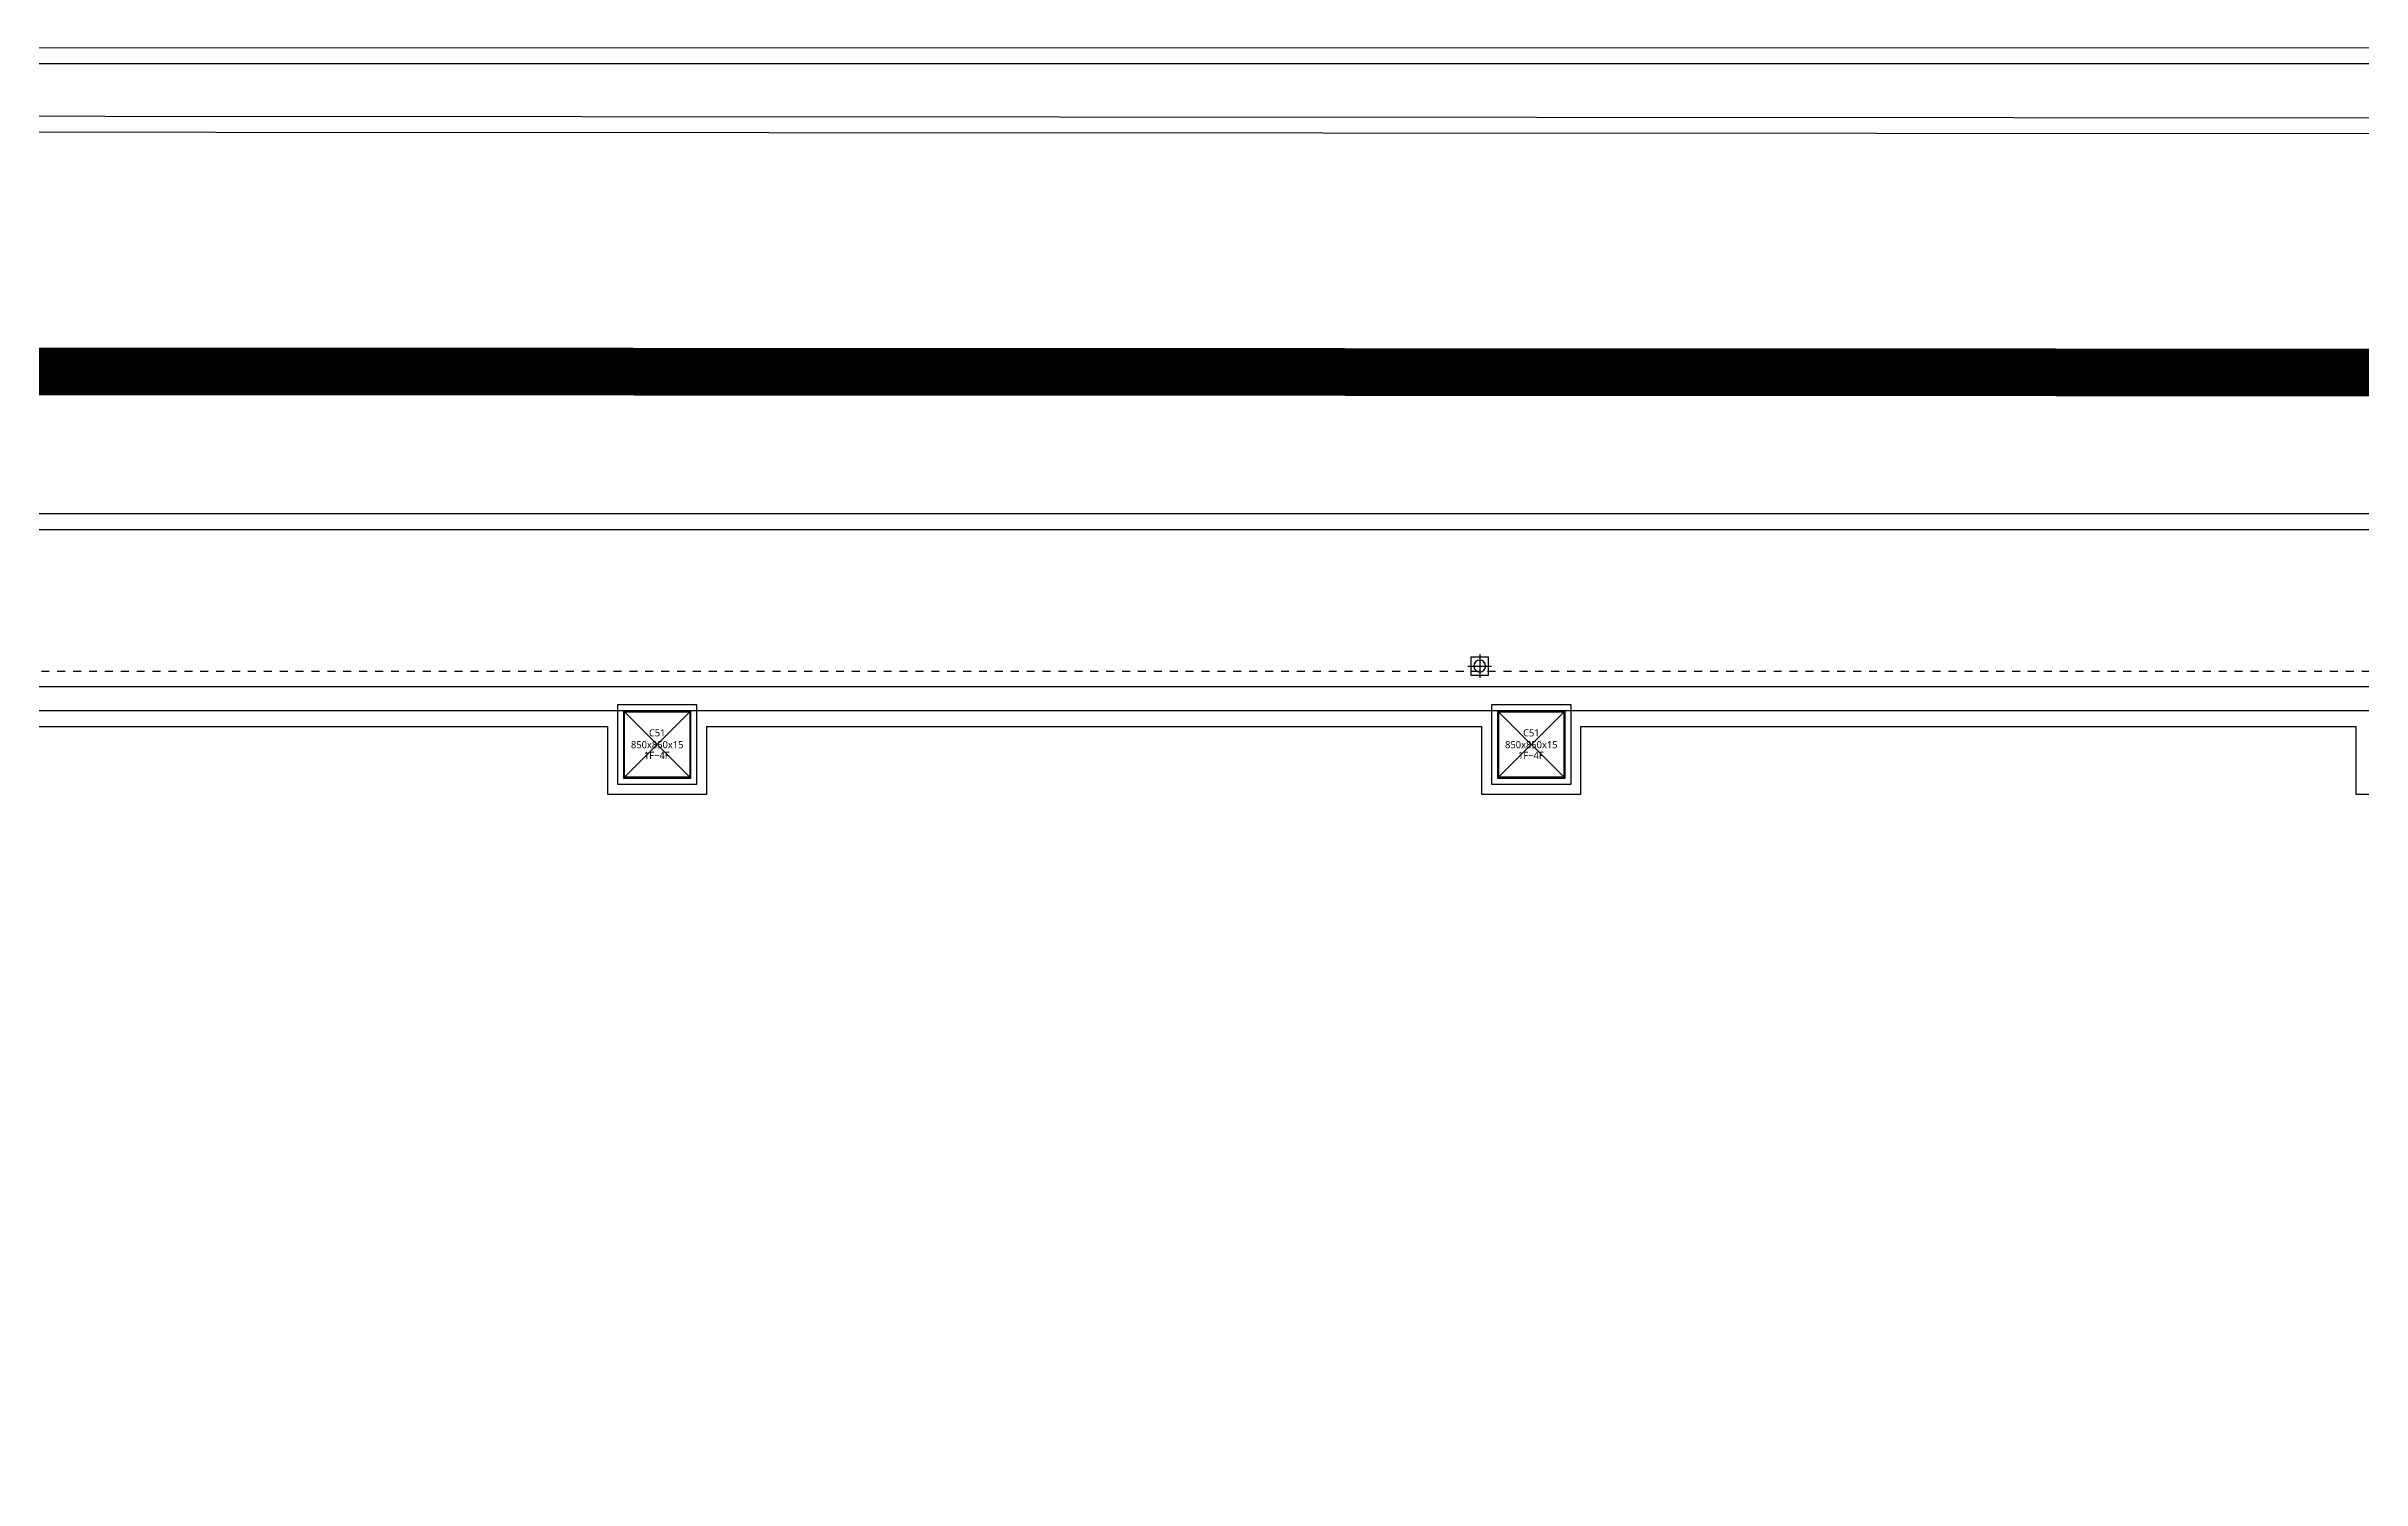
# Model space of a CAD drawing. Header units: millimetres. Extents: x 13515 to 183937, y -33900 to -660.
# Drawn here: x 119361 to 119817, y -19349.7 to -19067.3 of the extents above; entities that cross this region are included whole.
import ezdxf
from ezdxf.enums import TextEntityAlignment as Align

# ---------------------------------------------------------------- set-up
doc = ezdxf.new("R2010")
doc.units = ezdxf.units.MM
doc.header["$LTSCALE"] = 100
doc.header["$MEASUREMENT"] = 0
doc.header["$PDSIZE"] = -10
doc.linetypes.add('HIDDEN', pattern=[2, 1, -1])
doc.layers.get('0').update_dxf_attribs({"linetype": 'CONTINUOUS'})
doc.layers.get('Defpoints').update_dxf_attribs({"color": 171, "linetype": 'CONTINUOUS'})
doc.layers.add('#프레임 라인', color=189, linetype='CONTINUOUS', plot=False)
doc.layers.add('ELE9', color=9, linetype='CONTINUOUS')
doc.layers.add('홈통', color=6, linetype='CONTINUOUS')
doc.styles.add('TE', font='malgun_0.ttf')

# ---------------------------------------------------------------- blocks, each defined once
blk = doc.blocks.new('*U265')
at = {"color": 0, "linetype": 'ByBlock'}
for p, q in [((425, 425), (-425, 425)), ((-425, 425), (-425, -425)), ((-410, 410), (410, 410)), ((-410, -410), (-410, 410)), ((410, 410), (410, -410)), ((425, -425), (425, 425)), ((-425, -425), (425, -425)), ((410, -410), (-410, -410))]:
    blk.add_line(p, q, dxfattribs=at)
at = {"layer": 'Defpoints'}
blk.add_point((0, 0), dxfattribs=at)
blk = doc.blocks.new('C51-1-4F')
at = {"layer": '#프레임 라인', "ltscale": 0.1}
blk.add_lwpolyline([(-500, -500), (500, -500), (500, 500), (-500, 500)], close=True, dxfattribs=at)
at = {"layer": 'Defpoints', "ltscale": 10000}
for p, q in [((-425, -425), (425, 425)), ((425, -425), (-425, 425))]:
    blk.add_line(p, q, dxfattribs=at)
at = {"ltscale": 0.1}
blk.add_blockref('*U265', (0, 0), dxfattribs=at)
at = {"layer": 'Defpoints', "style": 'TE'}
for s, p in [('850x850x15', (0, -47)), ('C51', (0, 102)), ('1F~4F', (-6, -182))]:
    blk.add_text(s, height=90, dxfattribs=at).set_placement(p, align=Align.CENTER)
blk = doc.blocks.new('A$C64A97E52')
at = {"layer": '홈통', "color": 1}
for p, q in [((450, 200), (-50, 200)), ((200, 450), (200, -50))]:
    blk.add_line(p, q, dxfattribs=at)
at = {"layer": '홈통', "ltscale": 0.1}
blk.add_circle((200, 200), 125, dxfattribs=at)
blk = doc.blocks.new('fghghhjjhk')
at = {"layer": '홈통'}
blk.add_lwpolyline([(36494545, -795979), (36494320, -795979), (36494320, -796204), (36494545, -796204)], close=True, dxfattribs=at)
at = {"xscale": -0.6, "yscale": 0.6, "zscale": 0.6}
blk.add_blockref('A$C64A97E52', (36494553, -796211), dxfattribs=at)
blk = doc.blocks.new('sdmfklfmkgghghj')
blk.add_blockref('fghghhjjhk', (-100, -288000))
blk = doc.blocks.new('FGHJ')
at = {"layer": 'ELE9', "ltscale": 0.1}
for points in [[(37160700, 75697.2), (37132426.5, 75706.3), (37104161.4, 75710.2), (37082118.8, 75691), (37043660.7, 75687.7), (37037931.6, 75700.1)], [(37033506.5, 74638.9), (37082273.8, 74607.2)], [(37034036.3, 74838.6), (37082081.2, 74807.3)], [(37162499.1, 67346.3), (37027799.1, 67346.3)], [(37042624.1, 67146.3), (37052374.1, 67146.3), (37052374.1, 66296.3), (37053624.1, 66296.3), (37053624.1, 67146.3), (37063374.1, 67146.3), (37063374.1, 66296.3), (37064624.1, 66296.3), (37064624.1, 67146.3), (37074374.1, 67146.3), (37074374.1, 66296.3), (37075624.1, 66296.3)]]:
    blk.add_lwpolyline(points, dxfattribs=at)
for points in [[(37163499.1, 71591.3), (37163499.1, 72697.2, 0.414119), (37160700, 75497.2), (37132426.4, 75506.3), (37104161.5, 75510.2), (37082119, 75491), (37043660.5, 75487.7), (37037931.6, 75500.1)], [(37163499.1, 71591.3), (37163499.1, 66421.3), (37162499.1, 66421.3), (37162499.1, 67646.3), (37027799.1, 67646.3), (37027799.1, 66646.3), (37026799.1, 66646.3), (37026799.1, 67612.4, -0.1024722), (37029268.9, 71712.4, -0.0805676)]]:
    blk.add_lwpolyline(points, format="xyb", dxfattribs=at)
at = {"layer": 'ELE9', "ltscale": 10, "const_width": 600}
blk.add_lwpolyline([(37215399.1, 71596.3), (37112506, 71586.4), (37019292.5, 71630.1)], dxfattribs=at)
at = {"layer": 'ELE9', "ltscale": 0.1}
for points in [[(37151999.1, 71628.1), (37041999.1, 71628.1), (37041999.1, 69628.1), (37151999.1, 69628.1)], [(37151799.1, 71428.1), (37042199.1, 71428.1), (37042199.1, 69828.1), (37151799.1, 69828.1)]]:
    blk.add_lwpolyline(points, close=True, dxfattribs=at)
at = {"layer": 'ELE9', "linetype": 'HIDDEN'}
blk.add_lwpolyline([(37004040.2, -38428.7), (36980599.1, 15369.2), (36980599.1, 54346.3), (37030249.1, 54346.3), (37030249.1, 67846.3), (37207749.1, 67846.3), (37207749.1, 62946.3), (37211349.1, 62946.3), (37211349.1, 47346.3), (37207749.1, 47346.3), (37207749.1, -20253.7), (37211349.1, -20253.7), (37211349.1, -33603.7), (37207749.1, -33603.7), (37207749.1, -38428.7)], close=True, dxfattribs=at)
at = {"layer": 'ELE9', "ltscale": 0.1}
for name, p in [('sdmfklfmkgghghj', (569016.4, 1152000)), ('C51-1-4F', (37052999.1, 66921.3)), ('C51-1-4F', (37063999.1, 66921.3))]:
    blk.add_blockref(name, p, dxfattribs=at)

msp = doc.modelspace()

# ---------------------------------------------------------------- block references
at = {"xscale": 0.01565102769230769, "yscale": 0.01565102769230769, "zscale": 0.01565102769230769}
msp.add_blockref('FGHJ', (-460436.19, -20252.24), dxfattribs=at)

doc.saveas('drawing.dxf')
